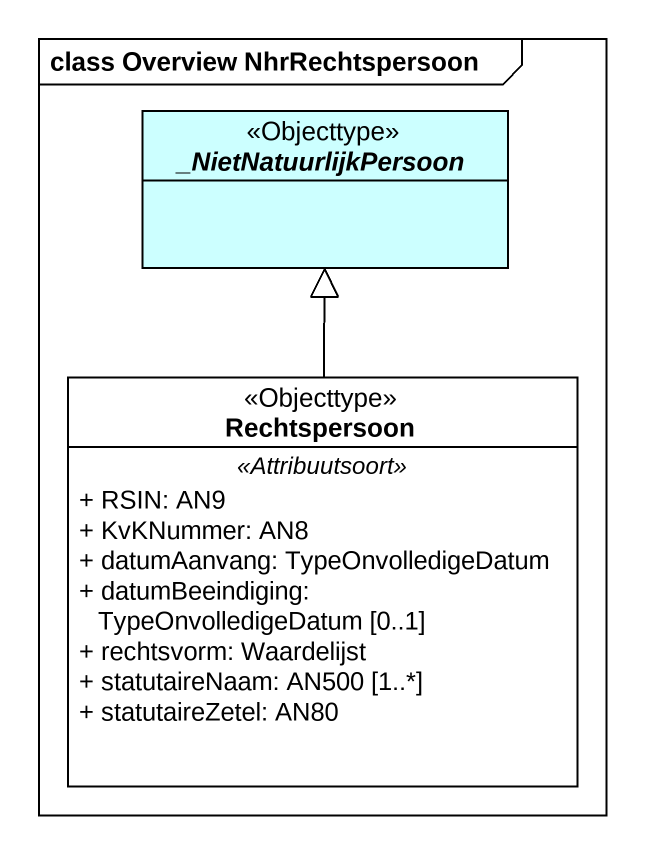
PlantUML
@startuml
mainframe class Overview NhrRechtspersoon
hide circle
hide empty members
skinparam classAttributeIconSize 0
abstract class "_NietNatuurlijkPersoon" as NietNatuurlijkPersoon <<Objecttype>> #CCFFFF
class Rechtspersoon <<Objecttype>> #FFFFFF {
  .. <<Attribuutsoort>> ..
  + RSIN: AN9
  + KvKNummer: AN8
  + datumAanvang: TypeOnvolledigeDatum
  + datumBeeindiging: TypeOnvolledigeDatum [0..1]
  + rechtsvorm: Waardelijst
  + statutaireNaam: AN500 [1..*]
  + statutaireZetel: AN80
}
Rechtspersoon -up-|> NietNatuurlijkPersoon
@enduml
